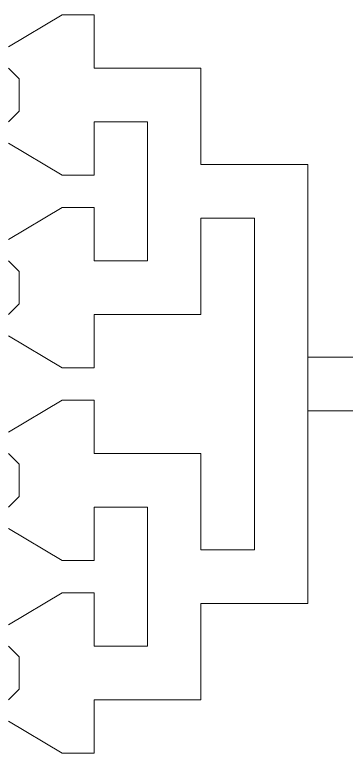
# Model space of a CAD drawing. Extents: x 1000 to 49000, y 2919 to 77300.
# Drawn here: x 33426 to 33736, y 70245 to 70935 of the extents above; entities that cross this region are included whole.
import ezdxf

# ---------------------------------------------------------------- set-up
doc = ezdxf.new("R2010")
doc.units = 13
doc.layers.add('Inner', color=4, linetype='Continuous', lineweight=0, true_color=0x00ffff)

msp = doc.modelspace()

# ---------------------------------------------------------------- linework, layer by layer
at = {"layer": 'Inner'}
for points in [[(33420, 70275), (33470, 70245), (33500, 70245), (33500, 70295), (33600, 70295), (33600, 70385), (33700, 70385), (33700, 70565), (33700, 70615), (33700, 70795), (33600, 70795), (33600, 70885), (33500, 70885), (33500, 70935), (33470, 70935), (33420, 70905)], [(33420, 70885), (33430, 70875), (33430, 70845), (33420, 70835)], [(33420, 70815), (33470, 70785), (33500, 70785), (33500, 70835), (33550, 70835), (33550, 70705), (33500, 70705), (33500, 70755), (33470, 70755), (33420, 70725)], [(33420, 70635), (33470, 70605), (33500, 70605), (33500, 70655), (33600, 70655), (33600, 70745), (33650, 70745), (33650, 70435), (33600, 70435), (33600, 70525), (33500, 70525), (33500, 70575), (33470, 70575), (33420, 70545)], [(33420, 70705), (33430, 70695), (33430, 70665), (33420, 70655)], [(33750, 70565), (33700, 70565), (33700, 70615), (33800, 70615)], [(33420, 70525), (33430, 70515), (33430, 70485), (33420, 70475)], [(33420, 70455), (33470, 70425), (33500, 70425), (33500, 70475), (33550, 70475), (33550, 70345), (33500, 70345), (33500, 70395), (33470, 70395), (33420, 70365)], [(33420, 70345), (33430, 70335), (33430, 70305), (33420, 70295)]]:
    msp.add_lwpolyline(points, dxfattribs=at)

doc.saveas('drawing.dxf')
